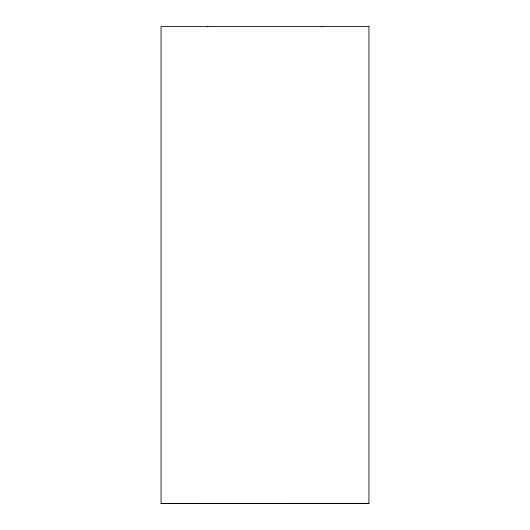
<?xml version="1.0" encoding="UTF-8"?>
<svg xmlns="http://www.w3.org/2000/svg" width="530" height="530" viewBox="0 0 530 530"><rect width="100%" height="100%" fill="white"/><g stroke="black" fill="none" stroke-linecap="round" stroke-linejoin="round"><path stroke-width="0.79" d="M207.707 26.898L207.826 26.5M161.054 503.387L368.946 503.367M322.174 26.5L322.293 26.898M368.946 26.5L161.054 26.5L161.054 503.5L368.946 503.5L368.946 26.5"/></g></svg>
